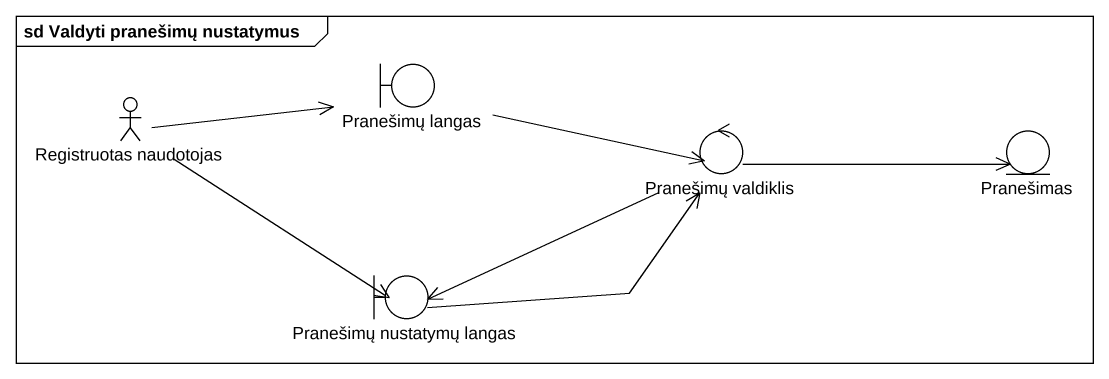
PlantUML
@startuml
mainframe sd Valdyti pranešimų nustatymus
actor "Registruotas naudotojas" as Registruotas_naudotojas
boundary "Pranešimų langas" as Pranešimų_langas
control "Pranešimų valdiklis" as Pranešimų_valdiklis
entity Pranešimas
boundary "Pranešimų nustatymų langas" as Pranešimų_nustatymų_langas
Registruotas_naudotojas -right-> Pranešimų_langas
Registruotas_naudotojas --> Pranešimų_nustatymų_langas
Pranešimų_langas -right-> Pranešimų_valdiklis
Pranešimų_valdiklis -right-> Pranešimas
Pranešimų_valdiklis -left-> Pranešimų_nustatymų_langas
Pranešimų_nustatymų_langas -right-> Pranešimų_valdiklis
@enduml
